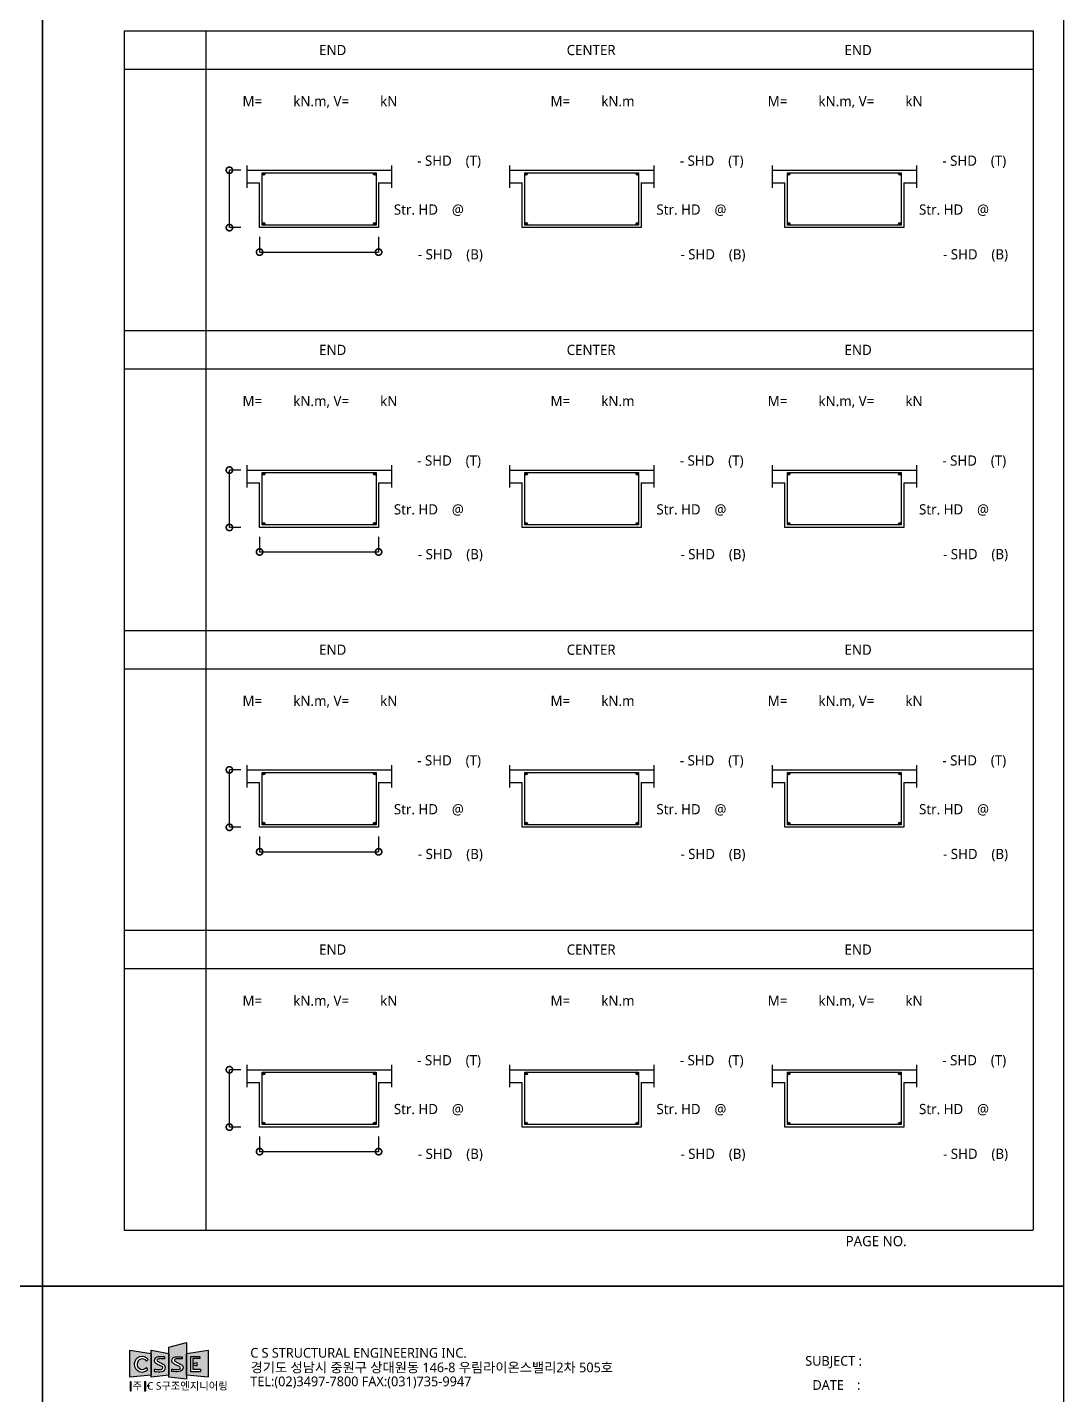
# Model space of a CAD drawing. Extents: x 62919 to 87660, y 70087 to 107139.
# Drawn here: x 70861 to 74923, y 75321 to 80679 of the extents above; entities that cross this region are included whole.
import ezdxf

# ---------------------------------------------------------------- set-up
doc = ezdxf.new("R2010")
doc.units = 0
doc.header["$LTSCALE"] = 50
doc.header["$MEASUREMENT"] = 0
doc.header["$PDMODE"] = 3
doc.layers.get('0').update_dxf_attribs({"linetype": 'CONTINUOUS'})
doc.layers.get('DEFPOINTS').update_dxf_attribs({"color": 156, "linetype": 'CONTINUOUS'})
for name, color, linetype in [('2', 2, 'CONTINUOUS'), ('DIM', 7, 'CONTINUOUS'), ('H', 9, 'CONTINUOUS'), ('TEXT', 3, 'CONTINUOUS')]:
    doc.layers.add(name, color=color, linetype=linetype)
doc.styles.add('12', font='malgun.ttf')
doc.styles.get("Standard").update_dxf_attribs({"font": ''})
doc.styles.get('Standard').set_extended_font_data('Hancom Gothic')
doc.dimstyles.get("Standard").update_dxf_attribs({"dimtxt": 40, "dimasz": 50, "dimexe": 0.18, "dimexo": 0.0625, "dimgap": 20, "dimtad": 1, "dimdec": 0, "dimzin": 0, "dimdsep": 46, "dimtxsty": 'Standard', "dimblk1": 'DOTSMALL', "dimblk2": 'DOTSMALL', "dimsah": 1, "dimcen": 0.09, "dimclrd": 7, "dimclre": 7, "dimclrt": 7, "dimadec": 0, "dimazin": 0, "dimtfac": 1, "dimtdec": 4, "dimtofl": 0, "dimtmove": 0, "dimatfit": 3, "dimldrblk": 'DOTSMALL', "dimfxl": 1, "dimtolj": 1, "dimtzin": 0, "dimarcsym": 0})

# ---------------------------------------------------------------- blocks, each defined once
blk = doc.blocks.new('_DOTSMALL')
at = {"color": 0, "linetype": 'ByBlock', "const_width": 0.5}
blk.add_lwpolyline([(-0.0625, 0, 1), (0.0625, 0, 1)], format="xyb", close=True, dxfattribs=at)
blk = doc.blocks.new('*D33')
at = {"layer": 'DEFPOINTS', "color": 0, "transparency": 16777216}
for p in [(71771.7, 79858.4), (72237.9, 79858.4), (72237.9, 79798.5)]:
    blk.add_point(p, dxfattribs=at)
at = {"layer": 'DIM', "color": 7, "lineweight": -2, "transparency": 16777216}
for p, q in [((71771.7, 79858.4), (71771.7, 79798.3)), ((72237.9, 79858.4), (72237.9, 79798.3)), ((71771.7, 79798.5), (72237.9, 79798.5))]:
    blk.add_line(p, q, dxfattribs=at)
at = {"layer": 'DIM', "color": 7, "lineweight": -2, "transparency": 16777216, "xscale": 50, "yscale": 50, "zscale": 50, "rotation": 180}
blk.add_blockref('_DOTSMALL', (71771.7, 79798.5), dxfattribs=at)
at = {"layer": 'DIM', "color": 7, "lineweight": -2, "transparency": 16777216, "xscale": 50, "yscale": 50, "zscale": 50}
blk.add_blockref('_DOTSMALL', (72237.9, 79798.5), dxfattribs=at)
blk = doc.blocks.new('*D28')
at = {"layer": 'DEFPOINTS', "color": 0, "transparency": 16777216}
for p in [(71653.2, 80119.5), (71698.2, 80119.5), (71698.2, 79894.5)]:
    blk.add_point(p, dxfattribs=at)
at = {"layer": 'DIM', "color": 7, "lineweight": -2, "transparency": 16777216}
for p, q in [((71698.1, 80119.5), (71653.1, 80119.5)), ((71653.2, 79894.5), (71653.2, 80119.5)), ((71698.1, 79894.5), (71653.1, 79894.5))]:
    blk.add_line(p, q, dxfattribs=at)
at = {"layer": 'DIM', "color": 7, "lineweight": -2, "transparency": 16777216, "xscale": 50, "yscale": 50, "zscale": 50}
for p, rotation in [((71653.2, 80119.5), 90), ((71653.2, 79894.5), 270)]:
    blk.add_blockref('_DOTSMALL', p, dxfattribs=dict(at, rotation=rotation))
blk = doc.blocks.new('*D29')
at = {"layer": 'DEFPOINTS', "color": 0, "transparency": 16777216}
for p in [(71771.7, 78683.4), (72237.9, 78683.4), (72237.9, 78623.5)]:
    blk.add_point(p, dxfattribs=at)
at = {"layer": 'DIM', "color": 7, "lineweight": -2, "transparency": 16777216}
for p, q in [((71771.7, 78683.4), (71771.7, 78623.3)), ((72237.9, 78683.4), (72237.9, 78623.3)), ((71771.7, 78623.5), (72237.9, 78623.5))]:
    blk.add_line(p, q, dxfattribs=at)
at = {"layer": 'DIM', "color": 7, "lineweight": -2, "transparency": 16777216, "xscale": 50, "yscale": 50, "zscale": 50, "rotation": 180}
blk.add_blockref('_DOTSMALL', (71771.7, 78623.5), dxfattribs=at)
at = {"layer": 'DIM', "color": 7, "lineweight": -2, "transparency": 16777216, "xscale": 50, "yscale": 50, "zscale": 50}
blk.add_blockref('_DOTSMALL', (72237.9, 78623.5), dxfattribs=at)
blk = doc.blocks.new('*D30')
at = {"layer": 'DEFPOINTS', "color": 0, "transparency": 16777216}
for p in [(71653.2, 78944.5), (71698.2, 78944.5), (71698.2, 78719.5)]:
    blk.add_point(p, dxfattribs=at)
at = {"layer": 'DIM', "color": 7, "lineweight": -2, "transparency": 16777216}
for p, q in [((71698.1, 78944.5), (71653.1, 78944.5)), ((71653.2, 78719.5), (71653.2, 78944.5)), ((71698.1, 78719.5), (71653.1, 78719.5))]:
    blk.add_line(p, q, dxfattribs=at)
at = {"layer": 'DIM', "color": 7, "lineweight": -2, "transparency": 16777216, "xscale": 50, "yscale": 50, "zscale": 50}
for p, rotation in [((71653.2, 78944.5), 90), ((71653.2, 78719.5), 270)]:
    blk.add_blockref('_DOTSMALL', p, dxfattribs=dict(at, rotation=rotation))
blk = doc.blocks.new('*D31')
at = {"layer": 'DEFPOINTS', "color": 0, "transparency": 16777216}
for p in [(71771.7, 77508.4), (72237.9, 77508.4), (72237.9, 77448.5)]:
    blk.add_point(p, dxfattribs=at)
at = {"layer": 'DIM', "color": 7, "lineweight": -2, "transparency": 16777216}
for p, q in [((71771.7, 77508.4), (71771.7, 77448.3)), ((72237.9, 77508.4), (72237.9, 77448.3)), ((71771.7, 77448.5), (72237.9, 77448.5))]:
    blk.add_line(p, q, dxfattribs=at)
at = {"layer": 'DIM', "color": 7, "lineweight": -2, "transparency": 16777216, "xscale": 50, "yscale": 50, "zscale": 50, "rotation": 180}
blk.add_blockref('_DOTSMALL', (71771.7, 77448.5), dxfattribs=at)
at = {"layer": 'DIM', "color": 7, "lineweight": -2, "transparency": 16777216, "xscale": 50, "yscale": 50, "zscale": 50}
blk.add_blockref('_DOTSMALL', (72237.9, 77448.5), dxfattribs=at)
blk = doc.blocks.new('*D32')
at = {"layer": 'DEFPOINTS', "color": 0, "transparency": 16777216}
for p in [(71653.2, 77769.5), (71698.2, 77769.5), (71698.2, 77544.5)]:
    blk.add_point(p, dxfattribs=at)
at = {"layer": 'DIM', "color": 7, "lineweight": -2, "transparency": 16777216}
for p, q in [((71698.1, 77769.5), (71653.1, 77769.5)), ((71653.2, 77544.5), (71653.2, 77769.5)), ((71698.1, 77544.5), (71653.1, 77544.5))]:
    blk.add_line(p, q, dxfattribs=at)
at = {"layer": 'DIM', "color": 7, "lineweight": -2, "transparency": 16777216, "xscale": 50, "yscale": 50, "zscale": 50}
for p, rotation in [((71653.2, 77769.5), 90), ((71653.2, 77544.5), 270)]:
    blk.add_blockref('_DOTSMALL', p, dxfattribs=dict(at, rotation=rotation))
blk = doc.blocks.new('*D34')
at = {"layer": 'DEFPOINTS', "color": 0, "transparency": 16777216}
for p in [(71771.7, 76333.4), (72237.9, 76333.4), (72237.9, 76273.5)]:
    blk.add_point(p, dxfattribs=at)
at = {"layer": 'DIM', "color": 7, "lineweight": -2, "transparency": 16777216}
for p, q in [((71771.7, 76333.4), (71771.7, 76273.3)), ((72237.9, 76333.4), (72237.9, 76273.3)), ((71771.7, 76273.5), (72237.9, 76273.5))]:
    blk.add_line(p, q, dxfattribs=at)
at = {"layer": 'DIM', "color": 7, "lineweight": -2, "transparency": 16777216, "xscale": 50, "yscale": 50, "zscale": 50, "rotation": 180}
blk.add_blockref('_DOTSMALL', (71771.7, 76273.5), dxfattribs=at)
at = {"layer": 'DIM', "color": 7, "lineweight": -2, "transparency": 16777216, "xscale": 50, "yscale": 50, "zscale": 50}
blk.add_blockref('_DOTSMALL', (72237.9, 76273.5), dxfattribs=at)
blk = doc.blocks.new('*D35')
at = {"layer": 'DEFPOINTS', "color": 0, "transparency": 16777216}
for p in [(71653.2, 76594.5), (71698.2, 76594.5), (71698.2, 76369.5)]:
    blk.add_point(p, dxfattribs=at)
at = {"layer": 'DIM', "color": 7, "lineweight": -2, "transparency": 16777216}
for p, q in [((71698.1, 76594.5), (71653.1, 76594.5)), ((71653.2, 76369.5), (71653.2, 76594.5)), ((71698.1, 76369.5), (71653.1, 76369.5))]:
    blk.add_line(p, q, dxfattribs=at)
at = {"layer": 'DIM', "color": 7, "lineweight": -2, "transparency": 16777216, "xscale": 50, "yscale": 50, "zscale": 50}
for p, rotation in [((71653.2, 76594.5), 90), ((71653.2, 76369.5), 270)]:
    blk.add_blockref('_DOTSMALL', p, dxfattribs=dict(at, rotation=rotation))

msp = doc.modelspace()

# ---------------------------------------------------------------- hatches: boundary and pattern name
h = msp.add_hatch(color=256)
h.paths.add_polyline_path([(71484.5, 75525.3), (71415.7, 75507.6), (71415.7, 75390.1), (71484.5, 75382.2)])
h.paths.add_polyline_path([(71467.9, 75468.8), (71467.9, 75461.3, 0.013881), (71449.6, 75462.1, 0.08874), (71440.6, 75460.3, 0.605403), (71439.8, 75451.8), (71463.1, 75439.8, -0.23219), (71471.8, 75428.2, -0.384597), (71455.6, 75411.6, -0.048404), (71428, 75412), (71428, 75421.1, 0.055516), (71443.8, 75419.7, 0.069121), (71457.1, 75420.8, 0.348562), (71461.1, 75426.4, 0.283388), (71458.4, 75430.9), (71439.8, 75439.8, -0.06014), (71430.9, 75446.4, -0.255382), (71427.3, 75455.5, -0.23918), (71431.8, 75464.8, -0.17187), (71445.5, 75469.5, -0.011402)], flags=16)
h = msp.add_hatch(color=256)
h.paths.add_polyline_path([(71347.2, 75482.8), (71262.5, 75495.9), (71262.5, 75389.2), (71347.2, 75397.1)])
h.paths.add_polyline_path([(71335, 75458.8, 2.814949), (71333.8, 75420.4), (71327.9, 75427.8, -2.948244), (71328.5, 75452.8)], flags=16)
h = msp.add_hatch(color=156)
h.paths.add_polyline_path([(71415.7, 75482.8), (71347.2, 75495.9), (71347.2, 75389.2), (71415.7, 75397.1)])
h.paths.add_polyline_path([(71387.7, 75411.6, 0.375196), (71403.3, 75428.2, 0.23206), (71394.7, 75439.8), (71371.3, 75451.8, -0.621378), (71372.3, 75460.4, -0.086582), (71381.1, 75462.1, -0.013881), (71399.4, 75461.3), (71399.4, 75468.8, 0.011548), (71376.7, 75469.5, 0.168477), (71363.3, 75464.8, 0.234186), (71358.8, 75455.8, 0.000003), (71358.8, 75455.8, 0.004726), (71358.8, 75455.5, 0.255382), (71362.5, 75446.4, 0.06014), (71371.4, 75439.8), (71389.8, 75430.9, -0.288527), (71392.7, 75426.4, -0.348562), (71388.6, 75420.8, -0.069121), (71375.3, 75419.7, -0.055516), (71359.5, 75421.1), (71359.5, 75412, 0.049399)], flags=16)
h = msp.add_hatch(color=156)
h.paths.add_polyline_path([(71569.8, 75389.2), (71569.8, 75495.9), (71484.5, 75482.8), (71484.5, 75397.1)])
h.paths.add_polyline_path([(71501.1, 75412.1), (71501.1, 75469.3), (71537.7, 75469.3), (71537.7, 75462.3), (71509.9, 75462.3), (71509.9, 75442.5), (71526.2, 75447.4), (71526.2, 75434.5), (71509.9, 75439.5), (71509.9, 75420.4), (71539.6, 75420.4), (71539.6, 75412.1)], flags=16)
at = {"layer": 'TEXT'}
for points in [[(71268, 75371.2), (71263.8, 75371.2), (71263.8, 75336.3), (71268, 75336.3)], [(71325.1, 75371.2), (71321, 75371.2), (71321, 75336.3), (71325.1, 75336.3)]]:
    msp.add_hatch(color=256, dxfattribs=at).paths.add_polyline_path(points)
h = msp.add_hatch(color=256, dxfattribs=at)
edge = h.paths.add_edge_path()
edge.add_arc((71335.9, 75355.6), 2.96, 0, 360)

# ---------------------------------------------------------------- linework, layer by layer
for p, q in [((71242.7, 80665.9), (74802.7, 80665.9)), ((71242.7, 75965.9), (71242.7, 80665.9)), ((71562.7, 75965.9), (71562.7, 80665.9)), ((74802.7, 80665.9), (74802.7, 75965.9)), ((71242.7, 80515.9), (74802.7, 80515.9)), ((71721.7, 80119.5), (72287.9, 80119.5)), ((72750.9, 80119.5), (73317, 80119.5)), ((73780, 80119.5), (74346.1, 80119.5)), ((71721.7, 80069.5), (71771.7, 80069.5)), ((71771.7, 79894.5), (71771.7, 80069.5)), ((72237.9, 80069.5), (72287.9, 80069.5)), ((72237.9, 80069.5), (72237.9, 79894.5)), ((72750.9, 80069.5), (72800.9, 80069.5)), ((72800.9, 79894.5), (72800.9, 80069.5)), ((73267, 80069.5), (73317, 80069.5)), ((73267, 80069.5), (73267, 79894.5)), ((73780, 80069.5), (73830, 80069.5)), ((73830, 79894.5), (73830, 80069.5)), ((74296.1, 80069.5), (74346.1, 80069.5)), ((74296.1, 80069.5), (74296.1, 79894.5)), ((72237.9, 79894.5), (71771.7, 79894.5)), ((73267, 79894.5), (72800.9, 79894.5)), ((74296.1, 79894.5), (73830, 79894.5)), ((71242.7, 79490.9), (74802.7, 79490.9)), ((71242.7, 79340.9), (74802.7, 79340.9)), ((71721.7, 78944.5), (72287.9, 78944.5)), ((72750.9, 78944.5), (73317, 78944.5)), ((73780, 78944.5), (74346.1, 78944.5)), ((71721.7, 78894.5), (71771.7, 78894.5)), ((71771.7, 78719.5), (71771.7, 78894.5)), ((72237.9, 78894.5), (72287.9, 78894.5)), ((72237.9, 78894.5), (72237.9, 78719.5)), ((72750.9, 78894.5), (72800.9, 78894.5)), ((72800.9, 78719.5), (72800.9, 78894.5)), ((73267, 78894.5), (73317, 78894.5)), ((73267, 78894.5), (73267, 78719.5)), ((73780, 78894.5), (73830, 78894.5)), ((73830, 78719.5), (73830, 78894.5)), ((74296.1, 78894.5), (74346.1, 78894.5)), ((74296.1, 78894.5), (74296.1, 78719.5)), ((72237.9, 78719.5), (71771.7, 78719.5)), ((73267, 78719.5), (72800.9, 78719.5)), ((74296.1, 78719.5), (73830, 78719.5)), ((71242.7, 78315.9), (74802.7, 78315.9)), ((71242.7, 78165.9), (74802.7, 78165.9)), ((71721.7, 77769.5), (72287.9, 77769.5)), ((72750.9, 77769.5), (73317, 77769.5)), ((73780, 77769.5), (74346.1, 77769.5)), ((71721.7, 77719.5), (71771.7, 77719.5)), ((71771.7, 77544.5), (71771.7, 77719.5)), ((72237.9, 77719.5), (72287.9, 77719.5)), ((72237.9, 77719.5), (72237.9, 77544.5)), ((72750.9, 77719.5), (72800.9, 77719.5)), ((72800.9, 77544.5), (72800.9, 77719.5)), ((73267, 77719.5), (73317, 77719.5)), ((73267, 77719.5), (73267, 77544.5)), ((73780, 77719.5), (73830, 77719.5)), ((73830, 77544.5), (73830, 77719.5)), ((74296.1, 77719.5), (74346.1, 77719.5)), ((74296.1, 77719.5), (74296.1, 77544.5)), ((72237.9, 77544.5), (71771.7, 77544.5)), ((73267, 77544.5), (72800.9, 77544.5)), ((74296.1, 77544.5), (73830, 77544.5)), ((71242.7, 77140.9), (74802.7, 77140.9)), ((71242.7, 76990.9), (74802.7, 76990.9)), ((71721.7, 76594.5), (72287.9, 76594.5)), ((72750.9, 76594.5), (73317, 76594.5)), ((73780, 76594.5), (74346.1, 76594.5)), ((71721.7, 76544.5), (71771.7, 76544.5)), ((71771.7, 76369.5), (71771.7, 76544.5)), ((72237.9, 76544.5), (72287.9, 76544.5)), ((72237.9, 76544.5), (72237.9, 76369.5)), ((72750.9, 76544.5), (72800.9, 76544.5)), ((72800.9, 76369.5), (72800.9, 76544.5)), ((73267, 76544.5), (73317, 76544.5)), ((73267, 76544.5), (73267, 76369.5)), ((73780, 76544.5), (73830, 76544.5)), ((73830, 76369.5), (73830, 76544.5)), ((74296.1, 76544.5), (74346.1, 76544.5)), ((74296.1, 76544.5), (74296.1, 76369.5)), ((72237.9, 76369.5), (71771.7, 76369.5)), ((73267, 76369.5), (72800.9, 76369.5)), ((74296.1, 76369.5), (73830, 76369.5)), ((74801.4, 75964.9), (71241.4, 75964.9)), ((71335, 75458.8), (71328.5, 75452.8)), ((71371.3, 75451.8), (71394.7, 75439.8)), ((71399.4, 75468.8), (71399.4, 75461.3)), ((71467.9, 75468.8), (71467.9, 75461.3)), ((71537.7, 75469.3), (71501.1, 75469.3)), ((71501.1, 75469.3), (71501.1, 75412.1)), ((71537.7, 75462.3), (71509.9, 75462.3)), ((71509.9, 75462.3), (71509.9, 75442.5)), ((71509.9, 75442.5), (71526.2, 75447.4)), ((71526.2, 75447.4), (71526.2, 75434.5)), ((71537.7, 75469.3), (71537.7, 75462.3)), ((71333.8, 75420.4), (71327.9, 75427.8)), ((71359.5, 75412), (71359.5, 75421.1)), ((71389.8, 75430.9), (71371.4, 75439.8)), ((71501.1, 75412.1), (71539.6, 75412.1)), ((71509.9, 75439.5), (71526.2, 75434.5)), ((71509.9, 75439.5), (71509.9, 75420.4)), ((71509.9, 75420.4), (71539.6, 75420.4)), ((71539.6, 75420.4), (71539.6, 75412.1))]:
    msp.add_line(p, q)
for points in [[(71415.7, 75390.1), (71415.7, 75507.6), (71484.5, 75525.3), (71484.5, 75382.2)], [(71262.5, 75389.2), (71262.5, 75495.9), (71347.2, 75482.8), (71347.2, 75397.1)], [(71347.2, 75389.2), (71347.2, 75495.9), (71415.7, 75482.8), (71415.7, 75397.1)], [(71484.5, 75397.1), (71484.5, 75482.8), (71569.8, 75495.9), (71569.8, 75389.2)]]:
    msp.add_lwpolyline(points, close=True)
msp.add_lwpolyline([(71467.9, 75461.3, 0.013881), (71449.6, 75462.1, 0.086582), (71440.8, 75460.4, 0.621378), (71439.8, 75451.8), (71463.1, 75439.8, -0.23206), (71471.8, 75428.2, -0.375196), (71456.2, 75411.6, -0.049399), (71428, 75412), (71428, 75421.1, 0.055516), (71443.8, 75419.7, 0.069121), (71457.1, 75420.8, 0.348562), (71461.1, 75426.4, 0.288527), (71458.3, 75430.9), (71439.8, 75439.8, -0.06014), (71430.9, 75446.4, -0.255382), (71427.3, 75455.5, -0.23918), (71431.8, 75464.8, -0.168477), (71445.2, 75469.5, -0.011548), (71467.9, 75468.8)], format="xyb")
for centre, radius in [((71786.7, 80104.5), 5), ((71786.7, 80104.5), 3.5), ((72222.9, 80104.5), 5), ((72222.9, 80104.5), 3.5), ((72815.9, 80104.5), 5), ((72815.9, 80104.5), 3.5), ((73252, 80104.5), 5), ((73252, 80104.5), 3.5), ((73845, 80104.5), 5), ((73845, 80104.5), 3.5), ((74281.1, 80104.5), 5), ((74281.1, 80104.5), 3.5), ((71786.7, 80104.5), 2), ((71786.7, 80104.5), 0.5), ((72222.9, 80104.5), 2), ((72222.9, 80104.5), 0.5), ((72815.9, 80104.5), 2), ((72815.9, 80104.5), 0.5), ((73252, 80104.5), 2), ((73252, 80104.5), 0.5), ((73845, 80104.5), 2), ((73845, 80104.5), 0.5), ((74281.1, 80104.5), 2), ((74281.1, 80104.5), 0.5), ((71786.7, 79909.5), 5), ((71786.7, 79909.5), 3.5), ((71786.7, 79909.5), 2), ((71786.7, 79909.5), 0.5), ((72222.9, 79909.5), 5), ((72222.9, 79909.5), 3.5), ((72222.9, 79909.5), 2), ((72222.9, 79909.5), 0.5), ((72815.9, 79909.5), 5), ((72815.9, 79909.5), 3.5), ((72815.9, 79909.5), 2), ((72815.9, 79909.5), 0.5), ((73252, 79909.5), 5), ((73252, 79909.5), 3.5), ((73252, 79909.5), 2), ((73252, 79909.5), 0.5), ((73845, 79909.5), 5), ((73845, 79909.5), 3.5), ((73845, 79909.5), 2), ((73845, 79909.5), 0.5), ((74281.1, 79909.5), 5), ((74281.1, 79909.5), 3.5), ((74281.1, 79909.5), 2), ((74281.1, 79909.5), 0.5), ((71786.7, 78929.5), 5), ((71786.7, 78929.5), 3.5), ((71786.7, 78929.5), 2), ((71786.7, 78929.5), 0.5), ((72222.9, 78929.5), 5), ((72222.9, 78929.5), 3.5), ((72222.9, 78929.5), 2), ((72222.9, 78929.5), 0.5), ((72815.9, 78929.5), 5), ((72815.9, 78929.5), 3.5), ((72815.9, 78929.5), 2), ((72815.9, 78929.5), 0.5), ((73252, 78929.5), 5), ((73252, 78929.5), 3.5), ((73252, 78929.5), 2), ((73252, 78929.5), 0.5), ((73845, 78929.5), 5), ((73845, 78929.5), 3.5), ((73845, 78929.5), 2), ((73845, 78929.5), 0.5), ((74281.1, 78929.5), 5), ((74281.1, 78929.5), 3.5), ((74281.1, 78929.5), 2), ((74281.1, 78929.5), 0.5), ((71786.7, 78734.5), 5), ((71786.7, 78734.5), 3.5), ((71786.7, 78734.5), 2), ((71786.7, 78734.5), 0.5), ((72222.9, 78734.5), 5), ((72222.9, 78734.5), 3.5), ((72222.9, 78734.5), 2), ((72222.9, 78734.5), 0.5), ((72815.9, 78734.5), 5), ((72815.9, 78734.5), 3.5), ((72815.9, 78734.5), 2), ((72815.9, 78734.5), 0.5), ((73252, 78734.5), 5), ((73252, 78734.5), 3.5), ((73252, 78734.5), 2), ((73252, 78734.5), 0.5), ((73845, 78734.5), 5), ((73845, 78734.5), 3.5), ((73845, 78734.5), 2), ((73845, 78734.5), 0.5), ((74281.1, 78734.5), 5), ((74281.1, 78734.5), 3.5), ((74281.1, 78734.5), 2), ((74281.1, 78734.5), 0.5), ((71786.7, 77754.5), 5), ((71786.7, 77754.5), 3.5), ((71786.7, 77754.5), 2), ((71786.7, 77754.5), 0.5), ((72222.9, 77754.5), 5), ((72222.9, 77754.5), 3.5), ((72222.9, 77754.5), 2), ((72222.9, 77754.5), 0.5), ((72815.9, 77754.5), 5), ((72815.9, 77754.5), 3.5), ((72815.9, 77754.5), 2), ((72815.9, 77754.5), 0.5), ((73252, 77754.5), 5), ((73252, 77754.5), 3.5), ((73252, 77754.5), 2), ((73252, 77754.5), 0.5), ((73845, 77754.5), 5), ((73845, 77754.5), 3.5), ((73845, 77754.5), 2), ((73845, 77754.5), 0.5), ((74281.1, 77754.5), 5), ((74281.1, 77754.5), 3.5), ((74281.1, 77754.5), 2), ((74281.1, 77754.5), 0.5), ((71786.7, 77559.5), 5), ((71786.7, 77559.5), 3.5), ((71786.7, 77559.5), 2), ((71786.7, 77559.5), 0.5), ((72222.9, 77559.5), 5), ((72222.9, 77559.5), 3.5), ((72222.9, 77559.5), 2), ((72222.9, 77559.5), 0.5), ((72815.9, 77559.5), 5), ((72815.9, 77559.5), 3.5), ((72815.9, 77559.5), 2), ((72815.9, 77559.5), 0.5), ((73252, 77559.5), 5), ((73252, 77559.5), 3.5), ((73252, 77559.5), 2), ((73252, 77559.5), 0.5), ((73845, 77559.5), 5), ((73845, 77559.5), 3.5), ((73845, 77559.5), 2), ((73845, 77559.5), 0.5), ((74281.1, 77559.5), 5), ((74281.1, 77559.5), 3.5), ((74281.1, 77559.5), 2), ((74281.1, 77559.5), 0.5), ((71786.7, 76579.5), 5), ((71786.7, 76579.5), 3.5), ((71786.7, 76579.5), 2), ((71786.7, 76579.5), 0.5), ((72222.9, 76579.5), 5), ((72222.9, 76579.5), 3.5), ((72222.9, 76579.5), 2), ((72222.9, 76579.5), 0.5), ((72815.9, 76579.5), 5), ((72815.9, 76579.5), 3.5), ((72815.9, 76579.5), 2), ((72815.9, 76579.5), 0.5), ((73252, 76579.5), 5), ((73252, 76579.5), 3.5), ((73252, 76579.5), 2), ((73252, 76579.5), 0.5), ((73845, 76579.5), 5), ((73845, 76579.5), 3.5), ((73845, 76579.5), 2), ((73845, 76579.5), 0.5), ((74281.1, 76579.5), 5), ((74281.1, 76579.5), 3.5), ((74281.1, 76579.5), 2), ((74281.1, 76579.5), 0.5), ((71786.7, 76384.5), 5), ((71786.7, 76384.5), 3.5), ((71786.7, 76384.5), 2), ((71786.7, 76384.5), 0.5), ((72222.9, 76384.5), 5), ((72222.9, 76384.5), 3.5), ((72222.9, 76384.5), 2), ((72222.9, 76384.5), 0.5), ((72815.9, 76384.5), 5), ((72815.9, 76384.5), 3.5), ((72815.9, 76384.5), 2), ((72815.9, 76384.5), 0.5), ((73252, 76384.5), 5), ((73252, 76384.5), 3.5), ((73252, 76384.5), 2), ((73252, 76384.5), 0.5), ((73845, 76384.5), 5), ((73845, 76384.5), 3.5), ((73845, 76384.5), 2), ((73845, 76384.5), 0.5), ((74281.1, 76384.5), 5), ((74281.1, 76384.5), 3.5), ((74281.1, 76384.5), 2), ((74281.1, 76384.5), 0.5)]:
    msp.add_circle(centre, radius)
for centre, radius, start, end in [((71310.8, 75440.3), 30.5, 37.2994, 319.0698), ((71311.9, 75440.7), 20.6, 36.0354, 321.0907), ((71369, 75454.3), 10.3, 172.9943, 230.2988), ((71370.2, 75455.8), 11.4, 127.2778, 181.0831), ((71394, 75480), 46.1, 226.8324, 240.5988), ((71376.7, 75447.8), 21.7, 90, 128.2528), ((71373.9, 75455.9), 4.81, 109.8198, 237.2434), ((71381.6, 75436), 26, 91.1108, 110.9044), ((71373.6, 74979.2), 490.3, 86.9924, 89.6389), ((71376, 75132.9), 329.3, 85.9376, 89.1188), ((71373.7, 75491.7), 72, 258.6025, 271.3128), ((71375.6, 75554.3), 143.2, 263.516, 274.8283), ((71378.1, 75468.1), 48.4, 266.7676, 282.5839), ((71386, 75428.8), 17.3, 275.656, 357.9195), ((71387.1, 75426.2), 5.56, 285.9492, 2.8156), ((71387.7, 75426.4), 5, 0.4261, 64.8032), ((71387.1, 75425.2), 16.4, 10.4605, 62.7197)]:
    msp.add_arc(centre, radius, start, end)
at = {"layer": '2'}
for points in [[(71781.7, 80109.5), (72227.9, 80109.5), (72227.9, 79904.5), (71781.7, 79904.5)], [(72810.9, 80109.5), (73257, 80109.5), (73257, 79904.5), (72810.9, 79904.5)], [(73840, 80109.5), (74286.1, 80109.5), (74286.1, 79904.5), (73840, 79904.5)], [(71781.7, 78934.5), (72227.9, 78934.5), (72227.9, 78729.5), (71781.7, 78729.5)], [(72810.9, 78934.5), (73257, 78934.5), (73257, 78729.5), (72810.9, 78729.5)], [(73840, 78934.5), (74286.1, 78934.5), (74286.1, 78729.5), (73840, 78729.5)], [(71781.7, 77759.5), (72227.9, 77759.5), (72227.9, 77554.5), (71781.7, 77554.5)], [(72810.9, 77759.5), (73257, 77759.5), (73257, 77554.5), (72810.9, 77554.5)], [(73840, 77759.5), (74286.1, 77759.5), (74286.1, 77554.5), (73840, 77554.5)], [(71781.7, 76584.5), (72227.9, 76584.5), (72227.9, 76379.5), (71781.7, 76379.5)], [(72810.9, 76584.5), (73257, 76584.5), (73257, 76379.5), (72810.9, 76379.5)], [(73840, 76584.5), (74286.1, 76584.5), (74286.1, 76379.5), (73840, 76379.5)]]:
    msp.add_lwpolyline(points, close=True, dxfattribs=at)
at = {"layer": 'DEFPOINTS'}
for points in [[(66920, 81404.9), (70921.4, 81404.9), (70921.4, 75745.9), (66920, 75745.9)], [(70921.4, 81404.9), (74922.7, 81404.9), (74922.7, 75745.9), (70921.4, 75745.9)], [(66920, 75745.9), (70921.4, 75745.9), (70921.4, 70086.8), (66920, 70086.8)], [(70921.4, 75745.9), (74922.7, 75745.9), (74922.7, 70086.8), (70921.4, 70086.8)]]:
    msp.add_lwpolyline(points, close=True, dxfattribs=at)
at = {"layer": 'H'}
for p, q in [((71721.7, 80138.2), (71721.7, 80050.7)), ((72287.9, 80138.2), (72287.9, 80050.7)), ((72750.9, 80138.2), (72750.9, 80050.7)), ((73317, 80138.2), (73317, 80050.7)), ((73780, 80138.2), (73780, 80050.7)), ((74346.1, 80138.2), (74346.1, 80050.7)), ((71721.7, 78963.2), (71721.7, 78875.7)), ((72287.9, 78963.2), (72287.9, 78875.7)), ((72750.9, 78963.2), (72750.9, 78875.7)), ((73317, 78963.2), (73317, 78875.7)), ((73780, 78963.2), (73780, 78875.7)), ((74346.1, 78963.2), (74346.1, 78875.7)), ((71721.7, 77788.2), (71721.7, 77700.7)), ((72287.9, 77788.2), (72287.9, 77700.7)), ((72750.9, 77788.2), (72750.9, 77700.7)), ((73317, 77788.2), (73317, 77700.7)), ((73780, 77788.2), (73780, 77700.7)), ((74346.1, 77788.2), (74346.1, 77700.7)), ((71721.7, 76613.2), (71721.7, 76525.7)), ((72287.9, 76613.2), (72287.9, 76525.7)), ((72750.9, 76613.2), (72750.9, 76525.7)), ((73317, 76613.2), (73317, 76525.7)), ((73780, 76613.2), (73780, 76525.7)), ((74346.1, 76613.2), (74346.1, 76525.7))]:
    msp.add_line(p, q, dxfattribs=at)
at = {"layer": 'TEXT'}
for points in [[(71268, 75371.2), (71263.8, 75371.2), (71263.8, 75336.3), (71268, 75336.3)], [(71325.1, 75371.2), (71321, 75371.2), (71321, 75336.3), (71325.1, 75336.3)]]:
    msp.add_lwpolyline(points, close=True, dxfattribs=at)
msp.add_circle((71335.9, 75355.6), 2.96, dxfattribs=at)

# ---------------------------------------------------------------- texts
at = {"layer": 'TEXT', "style": '12'}
for s, height, p in [('END', 40, (72004.9, 80570.4)), ('CENTER', 40, (72975, 80570.4)), ('END', 40, (74064, 80570.4)), ('M=         kN.m, V=         kN', 40, (71704.6, 80370.1)), ('M=         kN.m', 40, (72911.8, 80370.1)), ('M=         kN.m, V=         kN', 40, (73762.9, 80370.1)), (' - SHD    (T)', 40, (72375.8, 80136.8)), (' - SHD    (T)', 40, (73404.9, 80136.8)), (' - SHD    (T)', 40, (74434, 80136.8)), ('Str. HD    @', 40, (72297.8, 79945.4)), ('Str. HD    @', 40, (73326.9, 79945.4)), ('Str. HD    @', 40, (74356, 79945.4)), (' - SHD    (B)', 40, (72378.2, 79770)), (' - SHD    (B)', 40, (73407.3, 79770)), (' - SHD    (B)', 40, (74436.4, 79770)), ('END', 40, (72004.9, 79395.4)), ('CENTER', 40, (72975, 79395.4)), ('END', 40, (74064, 79395.4)), ('M=         kN.m, V=         kN', 40, (71704.6, 79195.1)), ('M=         kN.m', 40, (72911.8, 79195.1)), ('M=         kN.m, V=         kN', 40, (73762.9, 79195.1)), (' - SHD    (T)', 40, (72375.8, 78961.8)), (' - SHD    (T)', 40, (73404.9, 78961.8)), (' - SHD    (T)', 40, (74434, 78961.8)), ('Str. HD    @', 40, (72297.8, 78770.4)), ('Str. HD    @', 40, (73326.9, 78770.4)), ('Str. HD    @', 40, (74356, 78770.4)), (' - SHD    (B)', 40, (72378.2, 78595)), (' - SHD    (B)', 40, (73407.3, 78595)), (' - SHD    (B)', 40, (74436.4, 78595)), ('END', 40, (72004.9, 78220.4)), ('CENTER', 40, (72975, 78220.4)), ('END', 40, (74064, 78220.4)), ('M=         kN.m, V=         kN', 40, (71704.6, 78020.1)), ('M=         kN.m', 40, (72911.8, 78020.1)), ('M=         kN.m, V=         kN', 40, (73762.9, 78020.1)), (' - SHD    (T)', 40, (72375.8, 77786.8)), (' - SHD    (T)', 40, (73404.9, 77786.8)), (' - SHD    (T)', 40, (74434, 77786.8)), ('Str. HD    @', 40, (72297.8, 77595.4)), ('Str. HD    @', 40, (73326.9, 77595.4)), ('Str. HD    @', 40, (74356, 77595.4)), (' - SHD    (B)', 40, (72378.2, 77420)), (' - SHD    (B)', 40, (73407.3, 77420)), (' - SHD    (B)', 40, (74436.4, 77420)), ('END', 40, (72004.9, 77045.4)), ('CENTER', 40, (72975, 77045.4)), ('END', 40, (74064, 77045.4)), ('M=         kN.m, V=         kN', 40, (71704.6, 76845.1)), ('M=         kN.m', 40, (72911.8, 76845.1)), ('M=         kN.m, V=         kN', 40, (73762.9, 76845.1)), (' - SHD    (T)', 40, (72375.8, 76611.8)), (' - SHD    (T)', 40, (73404.9, 76611.8)), (' - SHD    (T)', 40, (74434, 76611.8)), ('Str. HD    @', 40, (72297.8, 76420.4)), ('Str. HD    @', 40, (73326.9, 76420.4)), ('Str. HD    @', 40, (74356, 76420.4)), (' - SHD    (B)', 40, (72378.2, 76245)), (' - SHD    (B)', 40, (73407.3, 76245)), (' - SHD    (B)', 40, (74436.4, 76245)), ('PAGE NO.', 40, (74068.1, 75902.9)), ('C S STRUCTURAL ENGINEERING INC.', 38.108, (71735.1, 75466)), ('경기도 성남시 중원구 상대원동 146-8 우림라이온스밸리2차 505호', 38.108, (71736.3, 75408.7)), ('SUBJECT : ', 38.11, (73910, 75434.5)), ('TEL:(02)3497-7800 FAX:(031)735-9947', 38.108, (71734.9, 75354.1)), ('주  C S구조엔지니어링', 29.633, (71273.7, 75340.6)), ('   DATE    : ', 38.108, (73899.5, 75339.9))]:
    msp.add_text(s, height=height, dxfattribs=at).set_placement(p)

# ---------------------------------------------------------------- dimensions: what is measured, and where the dimension line sits
at = {"layer": 'DIM'}
for base, p1, p2, picture, middle in [((71653.2, 80119.5), (71698.2, 79894.5), (71698.2, 80119.5), '*D28', (71653.2, 80007)), ((71653.2, 78944.5), (71698.2, 78719.5), (71698.2, 78944.5), '*D30', (71653.2, 78832)), ((71653.2, 77769.5), (71698.2, 77544.5), (71698.2, 77769.5), '*D32', (71653.2, 77657)), ((71653.2, 76594.5), (71698.2, 76369.5), (71698.2, 76594.5), '*D35', (71653.2, 76482))]:
    dim = msp.add_linear_dim(base=base, p1=p1, p2=p2, angle=90, text=' ', dimstyle='Standard', dxfattribs=at)
    dim.commit()
    dim.dimension.update_dxf_attribs({"geometry": picture, "text_midpoint": middle})
for base, p1, p2, picture, middle in [((72237.9, 79798.5), (71771.7, 79858.4), (72237.9, 79858.4), '*D33', (72004.8, 79798.5)), ((72237.9, 78623.5), (71771.7, 78683.4), (72237.9, 78683.4), '*D29', (72004.8, 78623.5)), ((72237.9, 77448.5), (71771.7, 77508.4), (72237.9, 77508.4), '*D31', (72004.8, 77448.5)), ((72237.9, 76273.5), (71771.7, 76333.4), (72237.9, 76333.4), '*D34', (72004.8, 76273.5))]:
    dim = msp.add_linear_dim(base=base, p1=p1, p2=p2, text=' ', dimstyle='Standard', dxfattribs=at)
    dim.commit()
    dim.dimension.update_dxf_attribs({"geometry": picture, "text_midpoint": middle})

doc.saveas('drawing.dxf')
